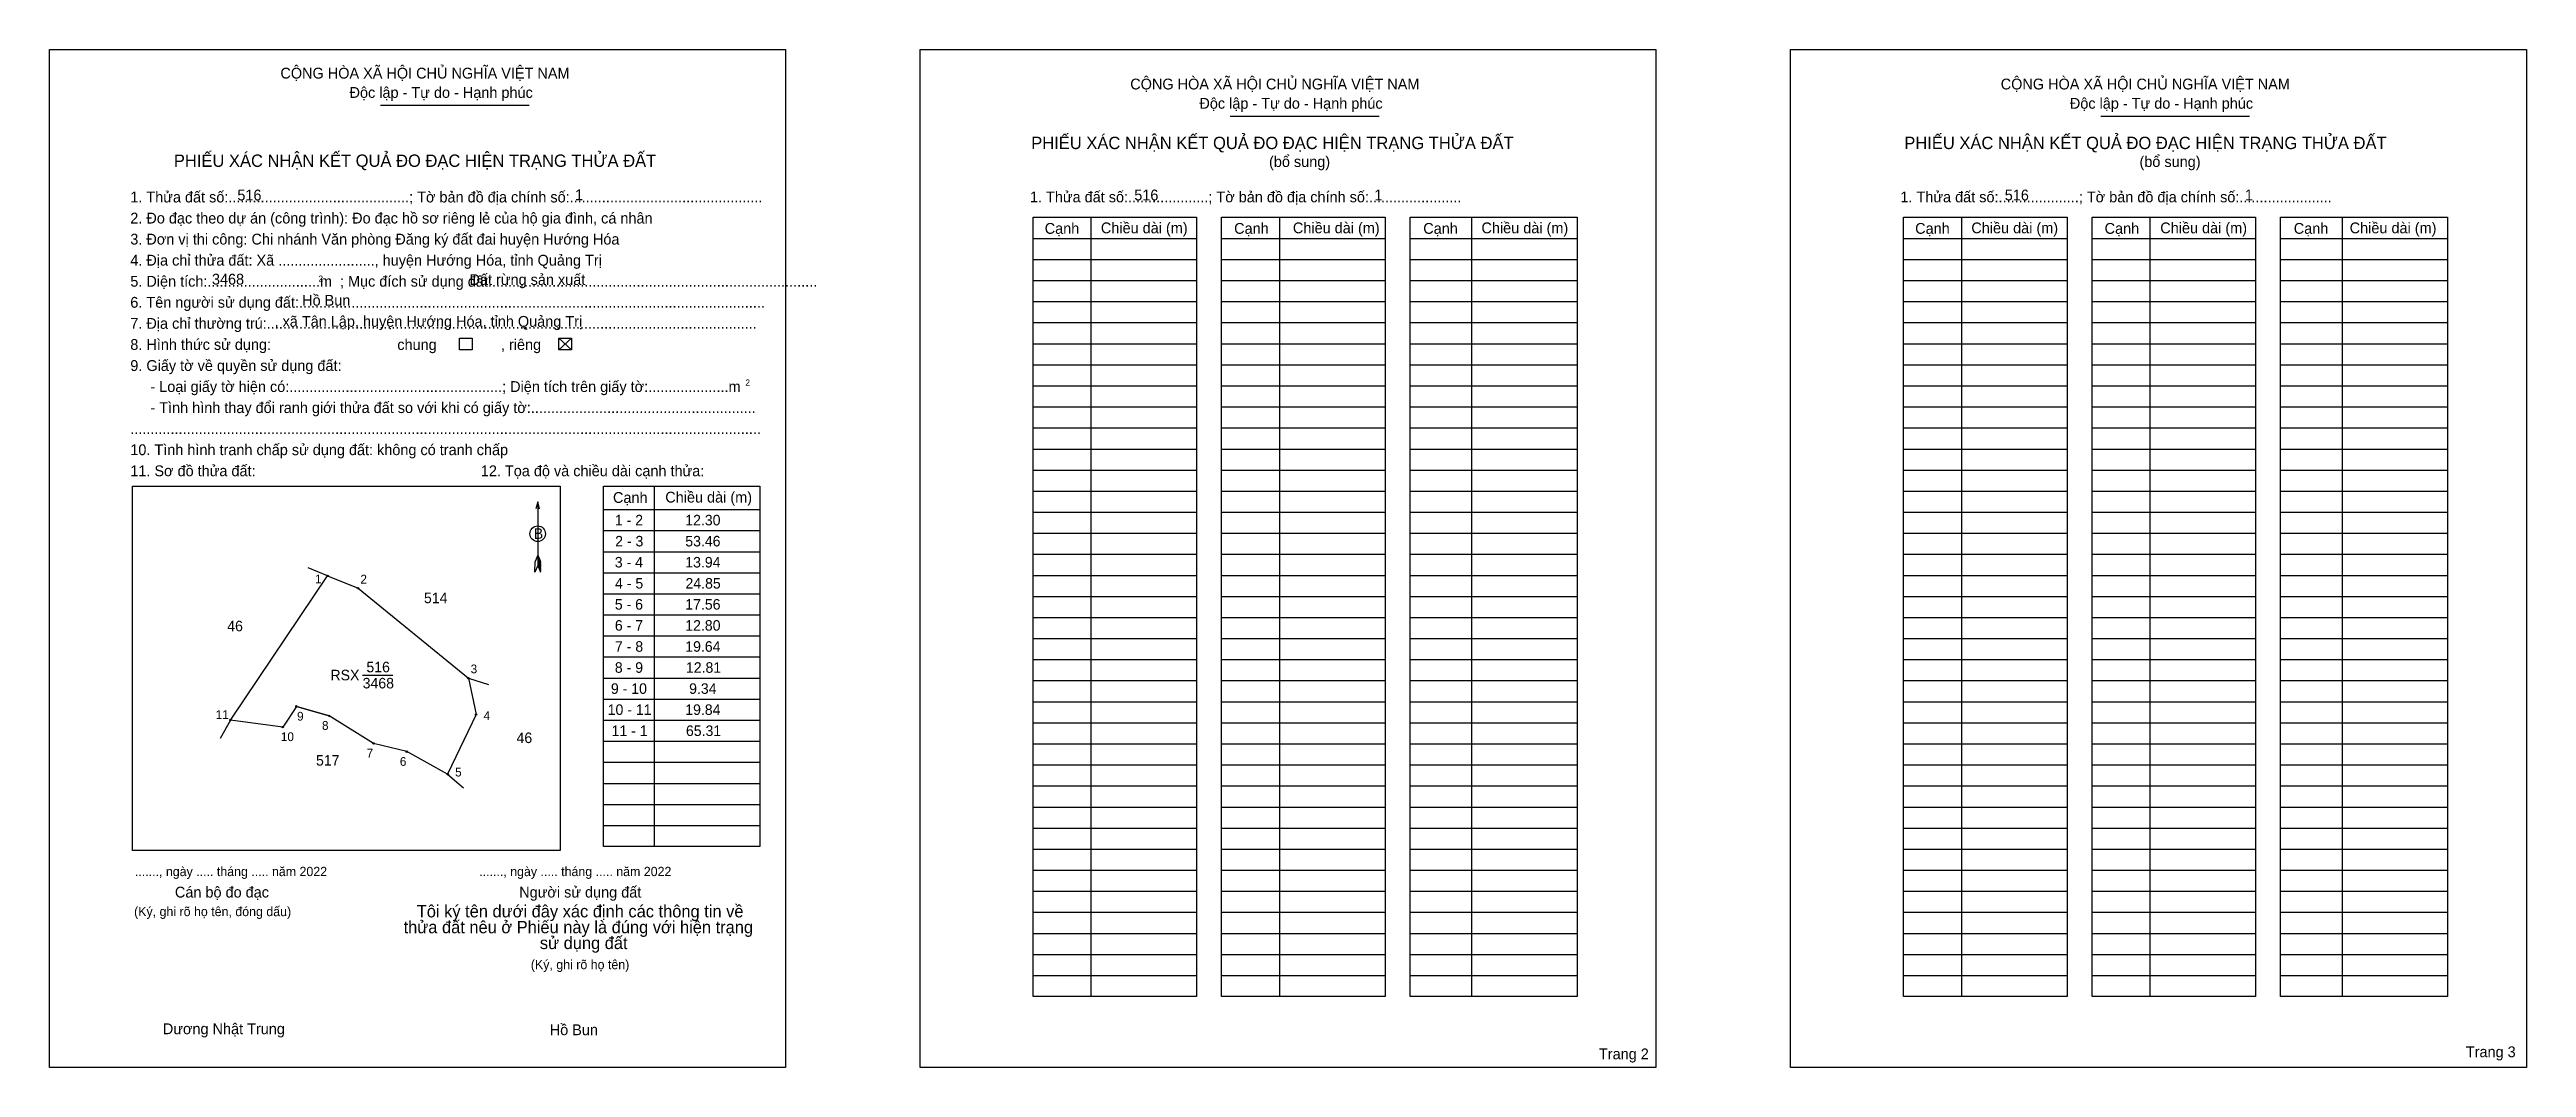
# Model space of a CAD drawing. Extents: x 544455 to 545385, y 1838360 to 1838742.
import ezdxf

# ---------------------------------------------------------------- set-up
doc = ezdxf.new("R2010")
doc.units = 0
for name, color, linetype in [('Level 1', 7, 'Continuous'), ('Level 10', 7, 'Continuous'), ('Level 11', 7, 'Continuous'), ('Level 13', 7, 'Continuous'), ('Level 2', 7, 'Continuous'), ('Level 25', 7, 'Continuous'), ('Level 27', 7, 'Continuous'), ('Level 36', 7, 'Continuous'), ('Level 48', 7, 'Continuous'), ('Level 50', 7, 'Continuous'), ('Level 52', 7, 'Continuous'), ('Level 55', 7, 'Continuous'), ('Level 6', 7, 'Continuous'), ('Level 9', 7, 'Continuous')]:
    doc.layers.add(name, color=color, linetype=linetype)

msp = doc.modelspace()

# ---------------------------------------------------------------- linework, layer by layer
at = {"layer": 'Level 1'}
for p, q in [((544455.45, 1838741.9), (544455.45, 1838741.9)), ((544782.26, 1838741.9), (544782.26, 1838741.9)), ((544579.68, 1838720.98), (544635.56, 1838720.98)), ((544898.74, 1838716.9), (544954.62, 1838716.9)), ((545225.56, 1838716.9), (545281.44, 1838716.9)), ((544846.42, 1838678.9), (544846.42, 1838386.34)), ((544917.21, 1838678.9), (544917.21, 1838386.34)), ((544989.32, 1838678.9), (544989.32, 1838386.34)), ((545173.24, 1838678.9), (545173.24, 1838386.34)), ((545244.03, 1838678.9), (545244.03, 1838386.34)), ((545316.14, 1838678.9), (545316.14, 1838386.34)), ((544824.68, 1838671), (544886.09, 1838671)), ((544895.47, 1838671), (544956.88, 1838671)), ((544966.26, 1838671), (545028.99, 1838671)), ((545151.49, 1838671), (545212.91, 1838671)), ((545222.28, 1838671), (545283.7, 1838671)), ((545293.07, 1838671), (545355.8, 1838671)), ((544824.68, 1838663.09), (544886.09, 1838663.09)), ((544895.47, 1838663.09), (544956.88, 1838663.09)), ((544966.26, 1838663.09), (545028.99, 1838663.09)), ((545151.49, 1838663.09), (545212.91, 1838663.09)), ((545222.28, 1838663.09), (545283.7, 1838663.09)), ((545293.07, 1838663.09), (545355.8, 1838663.09)), ((544824.68, 1838655.18), (544886.09, 1838655.18)), ((544895.47, 1838655.18), (544956.88, 1838655.18)), ((544966.26, 1838655.18), (545028.99, 1838655.18)), ((545151.49, 1838655.18), (545212.91, 1838655.18)), ((545222.28, 1838655.18), (545283.7, 1838655.18)), ((545293.07, 1838655.18), (545355.8, 1838655.18)), ((544824.68, 1838647.27), (544886.09, 1838647.27)), ((544824.68, 1838639.37), (544886.09, 1838639.37)), ((544895.47, 1838647.27), (544956.88, 1838647.27)), ((544895.47, 1838639.37), (544956.88, 1838639.37)), ((544966.26, 1838647.27), (545028.99, 1838647.27)), ((544966.26, 1838639.37), (545028.99, 1838639.37)), ((545151.49, 1838647.27), (545212.91, 1838647.27)), ((545151.49, 1838639.37), (545212.91, 1838639.37)), ((545222.28, 1838647.27), (545283.7, 1838647.27)), ((545222.28, 1838639.37), (545283.7, 1838639.37)), ((545293.07, 1838647.27), (545355.8, 1838647.27)), ((545293.07, 1838639.37), (545355.8, 1838639.37)), ((544646.65, 1838633.51), (544651.4, 1838629.09)), ((544646.65, 1838629.09), (544651.4, 1838633.51)), ((544824.68, 1838631.46), (544886.09, 1838631.46)), ((544895.47, 1838631.46), (544956.88, 1838631.46)), ((544966.26, 1838631.46), (545028.99, 1838631.46)), ((545151.49, 1838631.46), (545212.91, 1838631.46)), ((545222.28, 1838631.46), (545283.7, 1838631.46)), ((545293.07, 1838631.46), (545355.8, 1838631.46)), ((544824.68, 1838623.55), (544886.09, 1838623.55)), ((544895.47, 1838623.55), (544956.88, 1838623.55)), ((544966.26, 1838623.55), (545028.99, 1838623.55)), ((545151.49, 1838623.55), (545212.91, 1838623.55)), ((545222.28, 1838623.55), (545283.7, 1838623.55)), ((545293.07, 1838623.55), (545355.8, 1838623.55)), ((544824.68, 1838615.65), (544886.09, 1838615.65)), ((544895.47, 1838615.65), (544956.88, 1838615.65)), ((544966.26, 1838615.65), (545028.99, 1838615.65)), ((545151.49, 1838615.65), (545212.91, 1838615.65)), ((545222.28, 1838615.65), (545283.7, 1838615.65)), ((545293.07, 1838615.65), (545355.8, 1838615.65)), ((544824.68, 1838607.74), (544886.09, 1838607.74)), ((544895.47, 1838607.74), (544956.88, 1838607.74)), ((544966.26, 1838607.74), (545028.99, 1838607.74)), ((545151.49, 1838607.74), (545212.91, 1838607.74)), ((545222.28, 1838607.74), (545283.7, 1838607.74)), ((545293.07, 1838607.74), (545355.8, 1838607.74)), ((544824.68, 1838599.83), (544886.09, 1838599.83)), ((544895.47, 1838599.83), (544956.88, 1838599.83)), ((544966.26, 1838599.83), (545028.99, 1838599.83)), ((545151.49, 1838599.83), (545212.91, 1838599.83)), ((545222.28, 1838599.83), (545283.7, 1838599.83)), ((545293.07, 1838599.83), (545355.8, 1838599.83)), ((544824.68, 1838591.92), (544886.09, 1838591.92)), ((544824.68, 1838584.02), (544886.09, 1838584.02)), ((544895.47, 1838591.92), (544956.88, 1838591.92)), ((544895.47, 1838584.02), (544956.88, 1838584.02)), ((544966.26, 1838591.92), (545028.99, 1838591.92)), ((544966.26, 1838584.02), (545028.99, 1838584.02)), ((545151.49, 1838591.92), (545212.91, 1838591.92)), ((545151.49, 1838584.02), (545212.91, 1838584.02)), ((545222.28, 1838591.92), (545283.7, 1838591.92)), ((545222.28, 1838584.02), (545283.7, 1838584.02)), ((545293.07, 1838591.92), (545355.8, 1838591.92)), ((545293.07, 1838584.02), (545355.8, 1838584.02)), ((544486.57, 1838577.97), (544486.57, 1838577.97)), ((544682.41, 1838578.01), (544682.41, 1838442.66)), ((544824.68, 1838576.11), (544886.09, 1838576.11)), ((544895.47, 1838576.11), (544956.88, 1838576.11)), ((544966.26, 1838576.11), (545028.99, 1838576.11)), ((545151.49, 1838576.11), (545212.91, 1838576.11)), ((545222.28, 1838576.11), (545283.7, 1838576.11)), ((545293.07, 1838576.11), (545355.8, 1838576.11)), ((544638.72, 1838572.05), (544638.72, 1838548.14)), ((544663.43, 1838569.18), (544722.07, 1838569.18)), ((544824.68, 1838568.2), (544886.09, 1838568.2)), ((544895.47, 1838568.2), (544956.88, 1838568.2)), ((544966.26, 1838568.2), (545028.99, 1838568.2)), ((545151.49, 1838568.2), (545212.91, 1838568.2)), ((545222.28, 1838568.2), (545283.7, 1838568.2)), ((545293.07, 1838568.2), (545355.8, 1838568.2)), ((544663.43, 1838561.27), (544722.07, 1838561.27)), ((544824.68, 1838560.3), (544886.09, 1838560.3)), ((544895.47, 1838560.3), (544956.88, 1838560.3)), ((544966.26, 1838560.3), (545028.99, 1838560.3)), ((545151.49, 1838560.3), (545212.91, 1838560.3)), ((545222.28, 1838560.3), (545283.7, 1838560.3)), ((545293.07, 1838560.3), (545355.8, 1838560.3)), ((544637.66, 1838545.7), (544637.72, 1838549.65)), ((544638.72, 1838548.14), (544637.66, 1838545.7)), ((544638.72, 1838552.09), (544637.72, 1838549.65)), ((544638.72, 1838552.09), (544639.73, 1838549.65)), ((544638.72, 1838551.75), (544639.73, 1838549.29)), ((544638.72, 1838551.4), (544639.73, 1838548.95)), ((544638.72, 1838551.06), (544639.75, 1838548.6)), ((544638.72, 1838550.7), (544639.75, 1838548.24)), ((544638.72, 1838550.36), (544639.75, 1838547.88)), ((544638.72, 1838550.02), (544639.75, 1838547.53)), ((544638.72, 1838549.68), (544639.76, 1838547.17)), ((544638.72, 1838549.33), (544639.76, 1838546.82)), ((544638.72, 1838548.99), (544639.76, 1838546.46)), ((544638.72, 1838548.65), (544639.77, 1838546.12)), ((544638.72, 1838548.14), (544639.77, 1838545.7)), ((544639.77, 1838545.7), (544639.73, 1838549.65)), ((544663.43, 1838553.36), (544722.07, 1838553.36)), ((544824.68, 1838552.39), (544886.09, 1838552.39)), ((544895.47, 1838552.39), (544956.88, 1838552.39)), ((544966.26, 1838552.39), (545028.99, 1838552.39)), ((545151.49, 1838552.39), (545212.91, 1838552.39)), ((545222.28, 1838552.39), (545283.7, 1838552.39)), ((545293.07, 1838552.39), (545355.8, 1838552.39)), ((544663.43, 1838545.45), (544722.07, 1838545.45)), ((544663.43, 1838537.55), (544722.07, 1838537.55)), ((544824.68, 1838544.48), (544886.09, 1838544.48)), ((544824.68, 1838536.57), (544886.09, 1838536.57)), ((544895.47, 1838544.48), (544956.88, 1838544.48)), ((544895.47, 1838536.57), (544956.88, 1838536.57)), ((544966.26, 1838544.48), (545028.99, 1838544.48)), ((544966.26, 1838536.57), (545028.99, 1838536.57)), ((545151.49, 1838544.48), (545212.91, 1838544.48)), ((545151.49, 1838536.57), (545212.91, 1838536.57)), ((545222.28, 1838544.48), (545283.7, 1838544.48)), ((545222.28, 1838536.57), (545283.7, 1838536.57)), ((545293.07, 1838544.48), (545355.8, 1838544.48)), ((545293.07, 1838536.57), (545355.8, 1838536.57)), ((544663.43, 1838529.64), (544722.07, 1838529.64)), ((544824.68, 1838528.67), (544886.09, 1838528.67)), ((544895.47, 1838528.67), (544956.88, 1838528.67)), ((544966.26, 1838528.67), (545028.99, 1838528.67)), ((545151.49, 1838528.67), (545212.91, 1838528.67)), ((545222.28, 1838528.67), (545283.7, 1838528.67)), ((545293.07, 1838528.67), (545355.8, 1838528.67)), ((544663.43, 1838521.73), (544722.07, 1838521.73)), ((544824.68, 1838520.76), (544886.09, 1838520.76)), ((544895.47, 1838520.76), (544956.88, 1838520.76)), ((544966.26, 1838520.76), (545028.99, 1838520.76)), ((545151.49, 1838520.76), (545212.91, 1838520.76)), ((545222.28, 1838520.76), (545283.7, 1838520.76)), ((545293.07, 1838520.76), (545355.8, 1838520.76)), ((544663.43, 1838513.83), (544722.07, 1838513.83)), ((544824.68, 1838512.85), (544886.09, 1838512.85)), ((544895.47, 1838512.85), (544956.88, 1838512.85)), ((544966.26, 1838512.85), (545028.99, 1838512.85)), ((545151.49, 1838512.85), (545212.91, 1838512.85)), ((545222.28, 1838512.85), (545283.7, 1838512.85)), ((545293.07, 1838512.85), (545355.8, 1838512.85)), ((544663.43, 1838505.92), (544722.07, 1838505.92)), ((544824.68, 1838504.95), (544886.09, 1838504.95)), ((544895.47, 1838504.95), (544956.88, 1838504.95)), ((544966.26, 1838504.95), (545028.99, 1838504.95)), ((545151.49, 1838504.95), (545212.91, 1838504.95)), ((545222.28, 1838504.95), (545283.7, 1838504.95)), ((545293.07, 1838504.95), (545355.8, 1838504.95)), ((544663.43, 1838498.01), (544722.07, 1838498.01)), ((544663.43, 1838490.1), (544722.07, 1838490.1)), ((544824.68, 1838497.04), (544886.09, 1838497.04)), ((544895.47, 1838497.04), (544956.88, 1838497.04)), ((544966.26, 1838497.04), (545028.99, 1838497.04)), ((545151.49, 1838497.04), (545212.91, 1838497.04)), ((545222.28, 1838497.04), (545283.7, 1838497.04)), ((545293.07, 1838497.04), (545355.8, 1838497.04)), ((544663.43, 1838482.2), (544722.07, 1838482.2)), ((544824.68, 1838489.13), (544886.09, 1838489.13)), ((544824.68, 1838481.22), (544886.09, 1838481.22)), ((544895.47, 1838489.13), (544956.88, 1838489.13)), ((544895.47, 1838481.22), (544956.88, 1838481.22)), ((544966.26, 1838489.13), (545028.99, 1838489.13)), ((544966.26, 1838481.22), (545028.99, 1838481.22)), ((545151.49, 1838489.13), (545212.91, 1838489.13)), ((545151.49, 1838481.22), (545212.91, 1838481.22)), ((545222.28, 1838489.13), (545283.7, 1838489.13)), ((545222.28, 1838481.22), (545283.7, 1838481.22)), ((545293.07, 1838489.13), (545355.8, 1838489.13)), ((545293.07, 1838481.22), (545355.8, 1838481.22)), ((544663.43, 1838474.29), (544722.07, 1838474.29)), ((544824.68, 1838473.32), (544886.09, 1838473.32)), ((544895.47, 1838473.32), (544956.88, 1838473.32)), ((544966.26, 1838473.32), (545028.99, 1838473.32)), ((545151.49, 1838473.32), (545212.91, 1838473.32)), ((545222.28, 1838473.32), (545283.7, 1838473.32)), ((545293.07, 1838473.32), (545355.8, 1838473.32)), ((544663.43, 1838466.38), (544722.07, 1838466.38)), ((544824.68, 1838465.41), (544886.09, 1838465.41)), ((544895.47, 1838465.41), (544956.88, 1838465.41)), ((544966.26, 1838465.41), (545028.99, 1838465.41)), ((545151.49, 1838465.41), (545212.91, 1838465.41)), ((545222.28, 1838465.41), (545283.7, 1838465.41)), ((545293.07, 1838465.41), (545355.8, 1838465.41)), ((544663.43, 1838458.48), (544722.07, 1838458.48)), ((544824.68, 1838457.5), (544886.09, 1838457.5)), ((544895.47, 1838457.5), (544956.88, 1838457.5)), ((544966.26, 1838457.5), (545028.99, 1838457.5)), ((545151.49, 1838457.5), (545212.91, 1838457.5)), ((545222.28, 1838457.5), (545283.7, 1838457.5)), ((545293.07, 1838457.5), (545355.8, 1838457.5)), ((544663.43, 1838450.57), (544722.07, 1838450.57)), ((544824.68, 1838449.6), (544886.09, 1838449.6)), ((544895.47, 1838449.6), (544956.88, 1838449.6)), ((544966.26, 1838449.6), (545028.99, 1838449.6)), ((545151.49, 1838449.6), (545212.91, 1838449.6)), ((545222.28, 1838449.6), (545283.7, 1838449.6)), ((545293.07, 1838449.6), (545355.8, 1838449.6)), ((544647.17, 1838441.14), (544647.17, 1838441.14)), ((544824.68, 1838441.69), (544886.09, 1838441.69)), ((544895.47, 1838441.69), (544956.88, 1838441.69)), ((544966.26, 1838441.69), (545028.99, 1838441.69)), ((545151.49, 1838441.69), (545212.91, 1838441.69)), ((545222.28, 1838441.69), (545283.7, 1838441.69)), ((545293.07, 1838441.69), (545355.8, 1838441.69)), ((544824.68, 1838433.78), (544886.09, 1838433.78)), ((544824.68, 1838425.87), (544886.09, 1838425.87)), ((544895.47, 1838433.78), (544956.88, 1838433.78)), ((544895.47, 1838425.87), (544956.88, 1838425.87)), ((544966.26, 1838433.78), (545028.99, 1838433.78)), ((544966.26, 1838425.87), (545028.99, 1838425.87)), ((545151.49, 1838433.78), (545212.91, 1838433.78)), ((545151.49, 1838425.87), (545212.91, 1838425.87)), ((545222.28, 1838433.78), (545283.7, 1838433.78)), ((545222.28, 1838425.87), (545283.7, 1838425.87)), ((545293.07, 1838433.78), (545355.8, 1838433.78)), ((545293.07, 1838425.87), (545355.8, 1838425.87)), ((544824.68, 1838417.97), (544886.09, 1838417.97)), ((544895.47, 1838417.97), (544956.88, 1838417.97)), ((544966.26, 1838417.97), (545028.99, 1838417.97)), ((545151.49, 1838417.97), (545212.91, 1838417.97)), ((545222.28, 1838417.97), (545283.7, 1838417.97)), ((545293.07, 1838417.97), (545355.8, 1838417.97)), ((544824.68, 1838410.06), (544886.09, 1838410.06)), ((544895.47, 1838410.06), (544956.88, 1838410.06)), ((544966.26, 1838410.06), (545028.99, 1838410.06)), ((545151.49, 1838410.06), (545212.91, 1838410.06)), ((545222.28, 1838410.06), (545283.7, 1838410.06)), ((545293.07, 1838410.06), (545355.8, 1838410.06)), ((544824.68, 1838402.15), (544886.09, 1838402.15)), ((544895.47, 1838402.15), (544956.88, 1838402.15)), ((544966.26, 1838402.15), (545028.99, 1838402.15)), ((545151.49, 1838402.15), (545212.91, 1838402.15)), ((545222.28, 1838402.15), (545283.7, 1838402.15)), ((545293.07, 1838402.15), (545355.8, 1838402.15)), ((544824.68, 1838394.25), (544886.09, 1838394.25)), ((544895.47, 1838394.25), (544956.88, 1838394.25)), ((544966.26, 1838394.25), (545028.99, 1838394.25)), ((545151.49, 1838394.25), (545212.91, 1838394.25)), ((545222.28, 1838394.25), (545283.7, 1838394.25)), ((545293.07, 1838394.25), (545355.8, 1838394.25)), ((544731.77, 1838359.72), (544731.77, 1838359.72)), ((545058.57, 1838359.72), (545058.57, 1838359.72))]:
    msp.add_line(p, q, dxfattribs=at)
for points in [[(544824.68, 1838678.9), (544886.09, 1838678.9), (544886.09, 1838386.34), (544824.68, 1838386.34)], [(544895.47, 1838678.9), (544956.88, 1838678.9), (544956.88, 1838386.34), (544895.47, 1838386.34)], [(544966.26, 1838678.9), (545028.99, 1838678.9), (545028.99, 1838386.34), (544966.26, 1838386.34)], [(545151.49, 1838678.9), (545212.91, 1838678.9), (545212.91, 1838386.34), (545151.49, 1838386.34)], [(545222.28, 1838678.9), (545283.7, 1838678.9), (545283.7, 1838386.34), (545222.28, 1838386.34)], [(545293.07, 1838678.9), (545355.8, 1838678.9), (545355.8, 1838386.34), (545293.07, 1838386.34)], [(544486.57, 1838577.97), (544647.17, 1838577.97), (544647.17, 1838441.14), (544486.57, 1838441.14)], [(544663.43, 1838578.01), (544722.07, 1838578.01), (544722.07, 1838442.66), (544663.43, 1838442.66)]]:
    msp.add_lwpolyline(points, close=True, dxfattribs=at)
msp.add_lwpolyline([(544639.4, 1838569.51), (544638.72, 1838572.05), (544638.03, 1838569.51)], dxfattribs=at)
msp.add_circle((544638.72, 1838560.1), 2.92, dxfattribs=at)
at = {"layer": 'Level 10'}
msp.add_lwpolyline([(544523.34, 1838490.14), (544559.86, 1838544.28), (544571.26, 1838539.65), (544612.69, 1838505.87), (544615.59, 1838492.23), (544604.91, 1838469.79), (544589.54, 1838478.29), (544577.12, 1838481.37), (544560.43, 1838491.73), (544548.13, 1838495.3), (544543, 1838487.49)], close=True, dxfattribs=at)
at = {"layer": 'Level 11'}
for centre in [(544559.86, 1838544.28), (544571.26, 1838539.65), (544612.69, 1838505.87), (544523.34, 1838490.14), (544523.34, 1838490.14), (544548.13, 1838495.3), (544560.43, 1838491.73), (544615.59, 1838492.23), (544543, 1838487.49), (544577.12, 1838481.37), (544589.54, 1838478.29), (544604.91, 1838469.79)]:
    msp.add_circle(centre, 0.264, dxfattribs=at)
at = {"layer": 'Level 2'}
for points in [[(544455.45, 1838741.9), (544731.76, 1838741.9), (544731.76, 1838359.72), (544455.45, 1838359.72)], [(544782.26, 1838741.9), (545058.57, 1838741.9), (545058.57, 1838359.72), (544782.26, 1838359.72)], [(545109.07, 1838741.9), (545385.39, 1838741.9), (545385.39, 1838359.72), (545109.07, 1838359.72)]]:
    msp.add_lwpolyline(points, close=True, dxfattribs=at)
at = {"layer": 'Level 25'}
msp.add_line((544548.13, 1838495.3), (544560.43, 1838491.73), dxfattribs=at)
at = {"layer": 'Level 27'}
for p, q in [((544559.86, 1838544.28), (544552.54, 1838547.26)), ((544612.69, 1838505.87), (544620.23, 1838503.49)), ((544523.34, 1838490.14), (544519.56, 1838483.19)), ((544604.91, 1838469.79), (544610.92, 1838464.65))]:
    msp.add_line(p, q, dxfattribs=at)
at = {"layer": 'Level 50'}
for points in [[(544609.32, 1838633.51), (544614.06, 1838633.51), (544614.06, 1838629.09), (544609.32, 1838629.09)], [(544646.65, 1838633.51), (544651.4, 1838633.51), (544651.4, 1838629.09), (544646.65, 1838629.09)]]:
    msp.add_lwpolyline(points, close=True, dxfattribs=at)
at = {"layer": 'Level 9'}
msp.add_line((544573, 1838507.04), (544584.36, 1838507.04), dxfattribs=at)

# ---------------------------------------------------------------- texts
at = {"layer": 'Level 1'}
for s, height, p in [('CỘNG HÒA XÃ HỘI CHỦ NGHĨA VIỆT NAM', 4.0588, (544542.12, 1838731)), ('CỘNG HÒA XÃ HỘI CHỦ NGHĨA VIỆT NAM', 4.0588, (544861.19, 1838726.91)), ('CỘNG HÒA XÃ HỘI CHỦ NGHĨA VIỆT NAM', 4.0588, (545188, 1838726.91)), ('Độc lập - Tự do - Hạnh phúc', 4.0588, (544568.08, 1838723.75)), ('Độc lập - Tự do - Hạnh phúc', 4.0588, (544887.15, 1838719.67)), ('Độc lập - Tự do - Hạnh phúc', 4.0588, (545213.96, 1838719.67)), ('PHIẾU XÁC NHẬN KẾT QUẢ ĐO ĐẠC HIỆN TRẠNG THỬA ĐẤT', 4.6391, (544502.13, 1838697.85)), ('PHIẾU XÁC NHẬN KẾT QUẢ ĐO ĐẠC HIỆN TRẠNG THỬA ĐẤT', 4.6391, (544824.02, 1838704.52)), ('PHIẾU XÁC NHẬN KẾT QUẢ ĐO ĐẠC HIỆN TRẠNG THỬA ĐẤT', 4.6391, (545151.8, 1838704.52)), ('(bổ sung)', 4.059, (544913.3, 1838697.79)), ('(bổ sung)', 4.059, (545240.11, 1838697.79)), ('1. Thửa đất số:.............................................; Tờ bản đồ địa chính số:................................................', 4.05877, (544485.77, 1838684.49)), ('1. Thửa đất số:....................; Tờ bản đồ địa chính số:.......................', 4.0588, (544823.54, 1838684.53)), ('1. Thửa đất số:....................; Tờ bản đồ địa chính số:.......................', 4.0588, (545150.35, 1838684.53)), ('2. Đo đạc theo dự án (công trình): Đo đạc hồ sơ riêng lẻ của hộ gia đình, cá nhân', 4.0588, (544485.77, 1838676.58)), ('Cạnh', 4.059, (544829.07, 1838672.71)), ('Chiều dài (m)', 4.0588, (544850.16, 1838672.91)), ('Cạnh', 4.059, (544900.2, 1838672.71)), ('Chiều dài (m)', 4.0588, (544922.26, 1838672.91)), ('Cạnh', 4.059, (544971.2, 1838672.71)), ('Chiều dài (m)', 4.0588, (544993.05, 1838672.91)), ('Cạnh', 4.059, (545155.89, 1838672.71)), ('Chiều dài (m)', 4.0588, (545176.97, 1838672.91)), ('Cạnh', 4.059, (545227.01, 1838672.71)), ('Chiều dài (m)', 4.0588, (545247.91, 1838672.91)), ('Cạnh', 4.059, (545298.02, 1838672.71)), ('Chiều dài (m)', 4.0588, (545319.02, 1838672.91)), ('3. Đơn vị thi công: Chi nhánh Văn phòng Đăng ký đất đai huyện Hướng Hóa', 4.0588, (544485.77, 1838668.68)), ('4. Địa chỉ thửa đất: Xã ........................, huyện Hướng Hóa, tỉnh Quảng Trị', 4.0588, (544485.77, 1838660.77)), ('5. Diện tích:............................m  ; Mục đích sử dụng đất:.................................................................................', 4.05877, (544485.77, 1838652.86)), ('6. Tên người sử dụng đất:....................................................................................................................', 4.05877, (544485.77, 1838644.96)), ('2', 2.32, (544556.41, 1838654.71)), ('7. Địa chỉ thường trú:..........................................................................................................................', 4.05877, (544485.77, 1838637.05)), ('chung                , riêng', 4.0588, (544586.01, 1838629.1)), ('9. Giấy tờ về quyền sử dụng đất:', 4.0588, (544485.77, 1838621.23)), ('     - Loại giấy tờ hiện có:.....................................................; Diện tích trên giấy tờ:....................m', 4.05877, (544485.77, 1838613.33)), ('2', 2.32, (544716.7, 1838615.7)), ('     - Tình hình thay đổi ranh giới thửa đất so với khi có giấy tờ:........................................................', 4.05877, (544485.77, 1838605.42)), ('10. Tình hình tranh chấp sử dụng đất: không có tranh chấp', 4.0588, (544485.77, 1838589.61)), ('.............................................................................................................................................................', 4.05877, (544485.77, 1838597.51)), ('11. Sơ đồ thửa đất:', 4.0588, (544485.77, 1838581.7)), ('12. Tọa độ và chiều dài cạnh thửa:', 4.0588, (544617.37, 1838581.7)), ('Cạnh', 4.059, (544666.99, 1838571.68)), ('Chiều dài (m)', 4.0588, (544686.62, 1838571.81)), ('B', 3.95, (544637.26, 1838558.18)), ('......., ngày ..... tháng ..... năm 2022', 3.4791, (544487.5, 1838431.56)), ('......., ngày ..... tháng ..... năm 2022', 3.4791, (544616.76, 1838431.56)), ('Cán bộ đo đạc', 4.0588, (544502.52, 1838423.52)), ('Người sử dụng đất', 4.0588, (544631.79, 1838423.52)), ('(Ký, ghi rõ họ tên, đóng dấu)', 3.4791, (544487.19, 1838416.53)), ('Tôi ký tên dưới đây xác định các thông tin về', 4.6122, (544593.31, 1838416.07)), ('thửa đất nêu ở Phiếu này là đúng với hiện trạng', 4.6122, (544588.37, 1838410.11)), ('sử dụng đất', 4.6122, (544639.54, 1838404.17)), ('(Ký, ghi rõ họ tên)', 3.4791, (544636.14, 1838396.62)), ('Dương Nhật Trung', 4.0588, (544497.99, 1838372.21)), ('Trang 2', 4.059, (545037.17, 1838362.78)), ('Trang 3', 4.059, (545362.63, 1838363.57))]:
    msp.add_text(s, height=height, dxfattribs=at).set_placement(p)
at = {"layer": 'Level 13'}
for s, p in [('RSX', (544560.92, 1838505.06)), ('516', (544574.41, 1838508.09)), ('3468', (544573.01, 1838502.03))]:
    msp.add_text(s, height=3.954, dxfattribs=at).set_placement(p)
at = {"layer": 'Level 36'}
for s, p in [('514', (544596.02, 1838534.03)), ('46', (544522.16, 1838523.48)), ('46', (544630.78, 1838481.51)), ('517', (544555.49, 1838473.05))]:
    msp.add_text(s, height=3.954, dxfattribs=at).set_placement(p)
at = {"layer": 'Level 48'}
msp.add_text('8. Hình thức sử dụng:', height=4.0589, dxfattribs=at).set_placement((544485.77, 1838629.14))
at = {"layer": 'Level 52'}
for s, p in [('1 - 2', (544667.69, 1838563.25)), ('12.30', (544694.12, 1838563.25)), ('2 - 3', (544667.81, 1838555.34)), ('53.46', (544694.13, 1838555.34)), ('3 - 4', (544667.67, 1838547.43)), ('13.94', (544694.12, 1838547.43)), ('4 - 5', (544667.76, 1838539.52)), ('24.85', (544694.21, 1838539.52)), ('5 - 6', (544667.68, 1838531.62)), ('6 - 7', (544667.7, 1838523.71)), ('12.80', (544694.12, 1838523.71)), ('17.56', (544694.13, 1838531.62)), ('7 - 8', (544667.73, 1838515.8)), ('19.64', (544694.12, 1838515.8)), ('8 - 9', (544667.69, 1838507.9)), ('12.81', (544694.38, 1838507.9)), ('9 - 10', (544666.21, 1838499.99)), ('9.34', (544695.58, 1838499.99)), ('10 - 11', (544665, 1838492.08)), ('19.84', (544694.12, 1838492.08)), ('11 - 1', (544666.46, 1838484.17)), ('65.31', (544694.38, 1838484.17))]:
    msp.add_text(s, height=3.954, dxfattribs=at).set_placement(p)
at = {"layer": 'Level 55'}
for s, p in [('1', (544559.83, 1838544.28)), ('2', (544571.22, 1838539.65)), ('3', (544612.65, 1838505.87)), ('11', (544523.25, 1838490.14)), ('9', (544548.09, 1838495.3)), ('8', (544560.39, 1838491.73)), ('4', (544615.54, 1838492.23)), ('10', (544542.91, 1838487.49)), ('7', (544577.08, 1838481.37)), ('6', (544589.5, 1838478.29)), ('5', (544604.87, 1838469.79))]:
    msp.add_text(s, height=0.132, dxfattribs=at).set_placement(p)
at = {"layer": 'Level 6'}
for s, height, p in [('516', 4.059, (544525.96, 1838685.24)), ('1', 4.06, (544652.72, 1838685.31)), ('516', 4.059, (544862.7, 1838685.24)), ('1', 4.06, (544952.86, 1838685.27)), ('516', 4.059, (545189.52, 1838685.24)), ('1', 4.06, (545279.67, 1838685.27)), ('3468', 4.059, (544516.42, 1838653.65)), ('Đất rừng sản xuất', 4.059, (544613.13, 1838653.5)), ('Hồ Bun', 4.059, (544550.28, 1838645.72)), (', xã Tân Lập, huyện Hướng Hóa, tỉnh Quảng Trị', 4.059, (544539.92, 1838637.8)), ('Hồ Bun', 4.059, (544643.24, 1838371.84))]:
    msp.add_text(s, height=height, dxfattribs=at).set_placement(p)
at = {"layer": 'Level 9'}
for s, height, p in [('1', 3.29, (544555.16, 1838541.49)), ('2', 3.29, (544572.16, 1838541.4)), ('3', 3.29, (544613.55, 1838507.7)), ('11', 3.295, (544517.83, 1838490.55)), ('9', 3.29, (544548.39, 1838489.94)), ('4', 3.29, (544618.38, 1838490.12)), ('10', 3.295, (544542.29, 1838482.25)), ('8', 3.29, (544557.74, 1838486.47)), ('7', 3.29, (544574.48, 1838476.08)), ('6', 3.29, (544586.97, 1838472.96)), ('5', 3.29, (544607.72, 1838468.97))]:
    msp.add_text(s, height=height, dxfattribs=at).set_placement(p)

doc.saveas('drawing.dxf')
